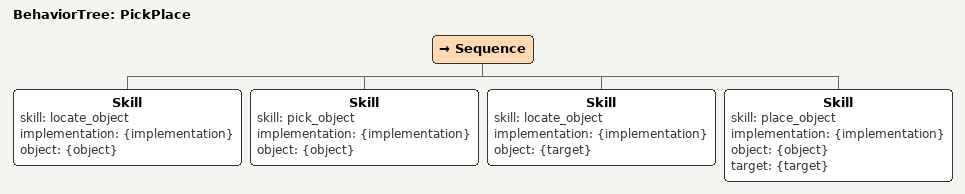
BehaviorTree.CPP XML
<?xml version="1.0"?>
<root BTCPP_format="4" main_tree_to_execute="PickPlace">
  <BehaviorTree ID="PickPlace">
    <Sequence>
      <Skill skill="locate_object" implementation="{implementation}" object="{object}"/>
      <Skill skill="pick_object" implementation="{implementation}" object="{object}"/>
      <Skill skill="locate_object" implementation="{implementation}" object="{target}"/>
      <Skill skill="place_object" implementation="{implementation}" object="{object}" target="{target}"/>
    </Sequence>
  </BehaviorTree>
</root>
